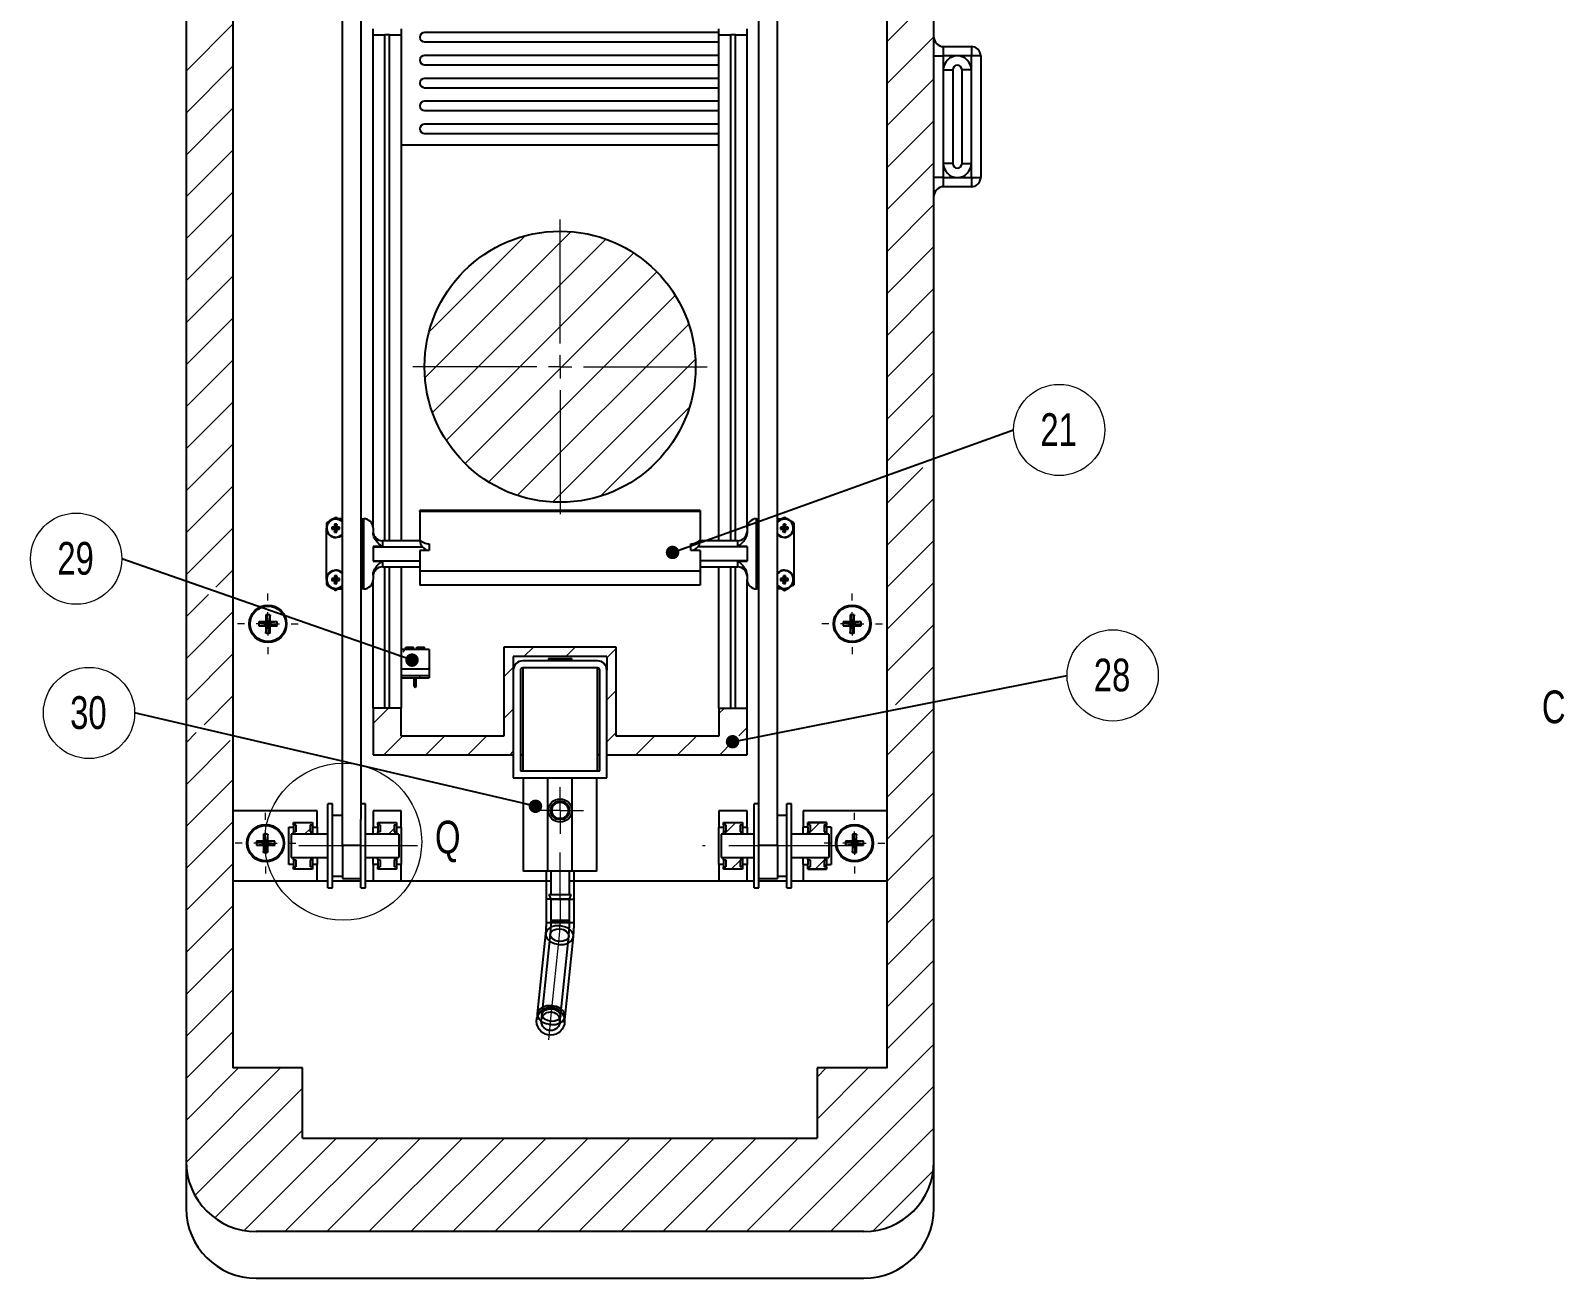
# Model space of a CAD drawing. Header units: millimetres. Extents: x 1 to 1186, y 0 to 838.
# Drawn here: x 88.2 to 252.3, y 345.4 to 478.8 of the extents above; entities that cross this region are included whole.
import ezdxf

# ---------------------------------------------------------------- set-up
doc = ezdxf.new("R2010")
doc.units = ezdxf.units.MM
doc.linetypes.add('CENTERX2', pattern=[20.32, 12.7, -2.54, 2.54, -2.54])
doc.styles.add('SLDTEXTSTYLE0', font='TXT', dxfattribs={"width": 0.75})
doc.dimstyles.new('SLDDIMSTYLE0', dxfattribs={"dimtxt": 0.18, "dimasz": 1.44, "dimexe": 0, "dimexo": 0.0625, "dimgap": 0, "dimtad": 0, "dimtih": 1, "dimtoh": 1, "dimdec": 0, "dimrnd": 1e-09, "dimzin": 0, "dimdsep": 46, "dimtxsty": 'Standard', "dimblk1": 'DOT', "dimblk2": 'DOT', "dimsah": 1, "dimcen": 0.09, "dimadec": 0, "dimazin": 0, "dimtfac": 1.44, "dimtdec": 0, "dimtofl": 0, "dimtmove": 0, "dimatfit": 3, "dimldrblk": 'DOT', "dimfxl": 0, "dimfrac": 2, "dimtolj": 1, "dimtzin": 0, "dimarcsym": 0})

# ---------------------------------------------------------------- blocks, each defined once
blk = doc.blocks.new('SW_HATCH_6')
at = {"color": 0, "linetype": 'Continuous', "lineweight": 18}
for p, q in [((0.07, 125.79), (-4.93, 120.79)), ((-74.93, 122.63), (-79.93, 117.63)), ((0.07, 121.3), (-4.93, 116.3)), ((-74.93, 118.14), (-79.93, 113.14)), ((0.07, 116.81), (-4.93, 111.81)), ((-74.93, 113.65), (-79.93, 108.65)), ((0.07, 112.32), (-4.93, 107.32)), ((-74.93, 109.16), (-79.93, 104.16)), ((0.07, 107.83), (-4.93, 102.83)), ((-74.93, 104.67), (-79.93, 99.67)), ((0.07, 103.34), (-4.93, 98.34)), ((-74.93, 100.18), (-79.93, 95.18)), ((-38.75, 100.45), (-54.38, 84.81)), ((-43.68, 100), (-53.94, 89.74)), ((-35.05, 99.65), (-53.59, 81.12)), ((0.07, 98.85), (-4.93, 93.85)), ((-32.05, 98.17), (-52.1, 78.11)), ((-74.93, 95.69), (-79.93, 90.69)), ((-29.58, 96.15), (-50.08, 75.64)), ((-27.6, 93.63), (-47.57, 73.67)), ((0.07, 94.36), (-4.93, 89.36)), ((-74.93, 91.2), (-79.93, 86.2)), ((-26.17, 90.57), (-44.51, 72.24)), ((0.07, 89.87), (-4.93, 84.87)), ((-74.93, 86.71), (-79.93, 81.71)), ((-25.46, 86.8), (-40.73, 71.52)), ((0.07, 85.38), (-4.93, 80.38)), ((-74.93, 82.22), (-79.93, 77.22)), ((-26.09, 81.67), (-35.6, 72.16)), ((0.07, 80.89), (-4.93, 75.89)), ((-74.93, 77.73), (-79.93, 72.73)), ((-1.12, 75.22), (-4.93, 71.4)), ((-74.93, 73.24), (-79.93, 68.24)), ((0.07, 71.91), (-4.93, 66.91)), ((-74.93, 68.75), (-79.93, 63.75)), ((0.07, 67.42), (-4.93, 62.42)), ((-74.93, 64.26), (-76.76, 62.43)), ((0.07, 62.93), (-4.93, 57.93)), ((-77.54, 61.65), (-79.93, 59.26)), ((-74.93, 59.77), (-79.93, 54.77)), ((0.07, 58.44), (-4.93, 53.44)), ((-56.23, 56.02), (-56.31, 55.94)), ((-42.79, 56), (-43.79, 55)), ((-38.3, 56), (-39.3, 55)), ((-33.93, 55.87), (-34.93, 54.87)), ((-74.93, 55.28), (-79.93, 50.28)), ((-56.52, 55.74), (-56.76, 55.49)), ((-54.83, 52.93), (-55.03, 52.74)), ((-53.93, 53.83), (-54.07, 53.69)), ((-44.93, 53.85), (-45.93, 52.85)), ((0.07, 53.95), (-4.04, 49.85)), ((-33.93, 51.38), (-34.93, 50.38)), ((-74.93, 50.79), (-78.02, 47.7)), ((-58.27, 49.5), (-59.93, 47.83)), ((-44.93, 49.36), (-45.93, 48.36)), ((-22.35, 49.5), (-22.93, 48.91)), ((0.07, 49.46), (-4.93, 44.46)), ((-78.85, 46.87), (-79.93, 45.79)), ((-75.21, 46.03), (-79.93, 41.3)), ((-56.78, 46.5), (-58.78, 44.5)), ((-52.29, 46.5), (-54.29, 44.5)), ((-47.8, 46.5), (-49.8, 44.5)), ((-33.93, 46.89), (-34.93, 45.89)), ((-29.84, 46.5), (-31.84, 44.5)), ((-25.35, 46.5), (-27.35, 44.5)), ((-19.93, 47.42), (-20.82, 46.54)), ((-44.93, 44.87), (-45.31, 44.5)), ((-21.48, 45.87), (-22.85, 44.5)), ((0.07, 44.97), (-4.93, 39.97)), ((-74.93, 41.81), (-79.93, 36.81)), ((0.07, 40.48), (-4.93, 35.48)), ((-74.93, 37.32), (-79.93, 32.32)), ((-66.68, 36.59), (-67.28, 36)), ((-57.68, 36.61), (-58.3, 36)), ((-21.12, 37.25), (-22.37, 36)), ((-12.14, 37.25), (-13.39, 36)), ((0.07, 35.99), (-4.93, 30.99)), ((-74.93, 32.83), (-79.93, 27.83)), ((-20.68, 33.2), (-21.63, 32.25)), ((-20.43, 33.45), (-20.63, 33.25)), ((-11.68, 33.22), (-12.65, 32.25)), ((-11.43, 33.47), (-11.65, 33.25)), ((-66.43, 32.35), (-66.54, 32.25)), ((-57.43, 32.37), (-57.56, 32.25)), ((0.07, 31.5), (-4.93, 26.5)), ((-74.93, 28.34), (-79.93, 23.34)), ((0.07, 27.01), (-4.93, 22.01)), ((-74.93, 23.85), (-79.93, 18.85)), ((0.07, 22.52), (-4.93, 17.52)), ((-74.93, 19.36), (-79.93, 14.36)), ((0.07, 18.03), (-4.93, 13.03)), ((-74.93, 14.87), (-79.93, 9.87)), ((0.07, 13.54), (-19.97, -6.5)), ((-69.83, 11), (-79.93, 0.89)), ((-74.32, 11), (-79.93, 5.38)), ((-6.96, 11), (-12.43, 5.53)), ((-11.45, 11), (-12.43, 10.02)), ((-67.49, 8.85), (-78.99, -2.65)), ((0.07, 9.05), (-15.48, -6.5)), ((-67.49, 4.36), (-76.88, -5.04)), ((-63.85, 3.5), (-73.74, -6.39)), ((-59.36, 3.5), (-69.36, -6.5)), ((-54.87, 3.5), (-64.87, -6.5)), ((-50.38, 3.5), (-60.38, -6.5)), ((-45.89, 3.5), (-55.89, -6.5)), ((-41.4, 3.5), (-51.4, -6.5)), ((-36.91, 3.5), (-46.91, -6.5)), ((-32.42, 3.5), (-42.42, -6.5)), ((-27.93, 3.5), (-37.93, -6.5)), ((-23.44, 3.5), (-33.44, -6.5)), ((-18.95, 3.5), (-28.95, -6.5)), ((-14.46, 3.5), (-24.46, -6.5)), ((0.07, 4.56), (-10.99, -6.5)), ((0, 0), (-6.44, -6.44))]:
    blk.add_line(p, q, dxfattribs=at)
blk = doc.blocks.new('SW_NOTE_0_42')
at = {"color": 0, "linetype": 'Continuous', "lineweight": 0}
blk.add_circle((-4.88, 0), 4.88, dxfattribs=at)
at = {"color": 0, "linetype": 'Continuous', "lineweight": 0, "insert": (-4.95, 1.79), "char_height": 3.5, "attachment_point": 2, "style": 'SLDTEXTSTYLE0'}
blk.add_mtext('30', dxfattribs=at)
blk = doc.blocks.new('_Dot')
at = {"color": 0, "linetype": 'ByBlock', "lineweight": -2}
blk.add_line((-0.5, 0), (-1, 0), dxfattribs=at)
at = {"color": 0, "linetype": 'ByBlock', "const_width": 0.5}
blk.add_lwpolyline([(-0.25, 0, 1), (0.25, 0, 1)], format="xyb", close=True, dxfattribs=at)
blk = doc.blocks.new('SW_NOTE_0_43')
at = {"color": 0, "linetype": 'Continuous', "lineweight": 0}
blk.add_circle((4.88, 0), 4.88, dxfattribs=at)
at = {"color": 0, "linetype": 'Continuous', "lineweight": 0, "insert": (4.81, 1.79), "char_height": 3.5, "attachment_point": 2, "style": 'SLDTEXTSTYLE0'}
blk.add_mtext('21', dxfattribs=at)
blk = doc.blocks.new('SW_NOTE_0_44')
at = {"color": 0, "linetype": 'Continuous', "lineweight": 0}
blk.add_circle((-4.88, 0), 4.88, dxfattribs=at)
at = {"color": 0, "linetype": 'Continuous', "lineweight": 0, "insert": (-4.95, 1.79), "char_height": 3.5, "attachment_point": 2, "style": 'SLDTEXTSTYLE0'}
blk.add_mtext('29', dxfattribs=at)
blk = doc.blocks.new('SW_NOTE_0_45')
at = {"color": 0, "linetype": 'Continuous', "lineweight": 0}
blk.add_circle((4.88, 0), 4.88, dxfattribs=at)
at = {"color": 0, "linetype": 'Continuous', "lineweight": 0, "insert": (4.81, 1.79), "char_height": 3.5, "attachment_point": 2, "style": 'SLDTEXTSTYLE0'}
blk.add_mtext('28', dxfattribs=at)
blk = doc.blocks.new('SW_CENTERMARKSYMBOL_16')
at = {"color": 0, "linetype": 'Continuous', "lineweight": 18}
for p, q in [((0, 1.25), (0, 2.5)), ((-1.25, 0), (-2.5, 0)), ((0, 0), (-1.25, 0)), ((0, 0), (0, 1.25)), ((0, 0), (0, -1.25)), ((0, 0), (1.25, 0)), ((1.25, 0), (2.5, 0)), ((0, -1.25), (0, -2.5))]:
    blk.add_line(p, q, dxfattribs=at)
blk = doc.blocks.new('SW_CENTERMARKSYMBOL_17')
at = {"color": 0, "linetype": 'Continuous', "lineweight": 18}
for p, q in [((0, 2.5), (0, 3.25)), ((-2.5, 0), (-3.25, 0)), ((0, 0), (-1.25, 0)), ((0, 0), (0, 1.25)), ((0, 0), (0, -1.25)), ((0, 0), (1.25, 0)), ((2.5, 0), (3.25, 0)), ((0, -2.5), (0, -3.25))]:
    blk.add_line(p, q, dxfattribs=at)
blk = doc.blocks.new('SW_CENTERMARKSYMBOL_18')
at = {"color": 0, "linetype": 'Continuous', "lineweight": 18}
for p, q in [((0, 2.5), (0, 3.25)), ((-2.5, 0), (-3.25, 0)), ((0, 0), (-1.25, 0)), ((0, 0), (0, 1.25)), ((0, 0), (0, -1.25)), ((0, 0), (1.25, 0)), ((2.5, 0), (3.25, 0)), ((0, -2.5), (0, -3.25))]:
    blk.add_line(p, q, dxfattribs=at)
blk = doc.blocks.new('SW_CENTERMARKSYMBOL_19')
at = {"color": 0, "linetype": 'Continuous', "lineweight": 18}
for p, q in [((0, 2.5), (0, 3.25)), ((-2.5, 0), (-3.25, 0)), ((0, 0), (-1.25, 0)), ((0, 0), (0, 1.25)), ((0, 0), (0, -1.25)), ((0, 0), (1.25, 0)), ((2.5, 0), (3.25, 0)), ((0, -2.5), (0, -3.25))]:
    blk.add_line(p, q, dxfattribs=at)
blk = doc.blocks.new('SW_CENTERMARKSYMBOL_20')
at = {"color": 0, "linetype": 'Continuous', "lineweight": 18}
for p, q in [((0, 2.5), (0, 3.25)), ((-2.5, 0), (-3.25, 0)), ((0, 0), (-1.25, 0)), ((0, 0), (0, 1.25)), ((0, 0), (0, -1.25)), ((0, 0), (1.25, 0)), ((2.5, 0), (3.25, 0)), ((0, -2.5), (0, -3.25))]:
    blk.add_line(p, q, dxfattribs=at)
blk = doc.blocks.new('SW_CENTERMARKSYMBOL_25')
at = {"color": 0, "linetype": 'Continuous', "lineweight": 18}
for p, q in [((0, 2.5), (0, 15.75)), ((-2.5, 0), (-15.75, 0)), ((0, 0), (-1.25, 0)), ((0, 0), (0, 1.25)), ((0, 0), (0, -1.25)), ((0, 0), (1.25, 0)), ((2.5, 0), (15.75, 0)), ((0, -2.5), (0, -15.75))]:
    blk.add_line(p, q, dxfattribs=at)

msp = doc.modelspace()

# ---------------------------------------------------------------- linework, layer by layer
at = {"color": 7, "linetype": 'Continuous', "lineweight": 25}
for p, q in [((104.83, 545.38), (104.83, 357.88)), ((184.83, 357.88), (184.83, 545.38)), ((121.55, 391.67), (121.55, 509.14)), ((123.55, 394.47), (123.55, 509.14)), ((166.1, 394.47), (166.1, 509.14)), ((168.1, 391.67), (168.1, 509.14)), ((109.83, 505.38), (109.83, 367.88)), ((179.83, 367.88), (179.83, 505.38)), ((124.83, 478.38), (124.83, 479.03)), ((124.83, 478.38), (126.08, 478.38)), ((124.83, 425.62), (124.83, 478.38)), ((126.58, 478.38), (126.08, 478.38)), ((126.08, 424.27), (126.08, 478.38)), ((126.58, 478.38), (127.83, 478.38)), ((126.58, 424.27), (126.58, 478.38)), ((127.83, 479.03), (127.83, 478.38)), ((127.83, 478.38), (127.83, 424.27)), ((161.83, 478.63), (130.33, 478.63)), ((130.33, 477.63), (161.83, 477.63)), ((161.83, 478.38), (161.83, 479.03)), ((161.83, 478.38), (163.08, 478.38)), ((161.83, 424.27), (161.83, 478.38)), ((163.58, 478.38), (163.08, 478.38)), ((163.08, 424.27), (163.08, 478.38)), ((163.58, 478.38), (164.83, 478.38)), ((163.58, 424.27), (163.58, 478.38)), ((164.83, 478.38), (164.83, 479.03)), ((164.83, 425.62), (164.83, 478.38)), ((161.83, 476.18), (130.33, 476.18)), ((184.83, 476.13), (185.83, 476.13)), ((185.83, 477.13), (185.83, 476.13)), ((185.83, 477.13), (188.83, 477.13)), ((185.83, 476.13), (185.83, 474.63)), ((187.33, 476.13), (185.83, 476.13)), ((188.83, 476.13), (187.33, 476.13)), ((188.83, 477.13), (188.83, 476.13)), ((189.83, 476.13), (188.83, 476.13)), ((188.83, 474.63), (188.83, 476.13)), ((189.83, 476.13), (189.83, 463.13)), ((130.33, 475.18), (161.83, 475.18)), ((185.83, 474.63), (185.83, 464.63)), ((185.83, 474.63), (186.83, 474.63)), ((186.83, 474.63), (186.83, 464.63)), ((188.83, 474.63), (187.83, 474.63)), ((187.83, 464.63), (187.83, 474.63)), ((188.83, 464.63), (188.83, 474.63)), ((161.83, 473.73), (130.33, 473.73)), ((130.33, 472.73), (161.83, 472.73)), ((161.83, 471.28), (130.33, 471.28)), ((130.33, 470.28), (161.83, 470.28)), ((161.83, 468.83), (130.33, 468.83)), ((130.33, 467.83), (161.83, 467.83)), ((127.83, 466.63), (161.83, 466.63)), ((185.83, 464.63), (185.83, 463.13)), ((186.83, 464.63), (185.83, 464.63)), ((187.83, 464.63), (188.83, 464.63)), ((188.83, 463.13), (188.83, 464.63)), ((185.83, 463.13), (184.83, 463.13)), ((185.83, 463.13), (185.83, 462.13)), ((185.83, 463.13), (187.33, 463.13)), ((187.33, 463.13), (188.83, 463.13)), ((188.83, 463.13), (189.83, 463.13)), ((188.83, 463.13), (188.83, 462.13)), ((188.83, 462.13), (185.83, 462.13)), ((120.83, 426.77), (120.33, 426.48)), ((121.1, 426.62), (120.83, 426.77)), ((121.55, 426.62), (120.83, 426.62)), ((123.55, 426.62), (123.75, 426.62)), ((123.75, 419.12), (123.75, 426.62)), ((123.75, 426.62), (123.83, 426.62)), ((123.83, 419.12), (123.83, 426.62)), ((159.83, 427.49), (129.83, 427.49)), ((129.83, 427.41), (129.83, 427.49)), ((129.83, 427.41), (129.83, 424.27)), ((159.83, 427.41), (129.83, 427.41)), ((159.83, 427.49), (159.83, 427.41)), ((159.83, 427.41), (159.83, 424.27)), ((165.83, 419.12), (165.83, 426.62)), ((165.83, 426.62), (165.91, 426.62)), ((165.91, 426.62), (165.91, 419.12)), ((165.91, 426.62), (166.1, 426.62)), ((168.1, 426.62), (168.83, 426.62)), ((168.83, 426.77), (168.56, 426.62)), ((119.83, 420.12), (119.83, 425.62)), ((120.41, 425.73), (120.77, 425.68)), ((120.41, 425.5), (120.77, 425.56)), ((120.71, 426.03), (120.77, 425.68)), ((120.77, 425.68), (120.71, 425.74)), ((120.71, 425.5), (120.77, 425.56)), ((120.71, 425.2), (120.77, 425.56)), ((120.77, 425.68), (120.89, 425.68)), ((120.77, 425.68), (120.77, 425.56)), ((120.89, 425.56), (120.77, 425.56)), ((120.94, 426.03), (120.89, 425.68)), ((120.95, 425.74), (120.89, 425.68)), ((121.24, 425.73), (120.89, 425.68)), ((120.89, 425.56), (120.89, 425.68)), ((120.94, 425.2), (120.89, 425.56)), ((120.89, 425.56), (120.95, 425.5)), ((121.24, 425.5), (120.89, 425.56)), ((124.83, 425.62), (124.83, 425.13)), ((164.83, 425.62), (164.83, 425.13)), ((168.41, 425.73), (168.77, 425.68)), ((168.41, 425.5), (168.77, 425.56)), ((168.71, 426.03), (168.77, 425.68)), ((168.77, 425.68), (168.71, 425.74)), ((168.71, 425.5), (168.77, 425.56)), ((168.71, 425.2), (168.77, 425.56)), ((168.77, 425.68), (168.89, 425.68)), ((168.77, 425.68), (168.77, 425.56)), ((168.89, 425.56), (168.77, 425.56)), ((168.94, 426.03), (168.89, 425.68)), ((168.95, 425.74), (168.89, 425.68)), ((169.24, 425.73), (168.89, 425.68)), ((168.89, 425.56), (168.89, 425.68)), ((168.94, 425.2), (168.89, 425.56)), ((168.89, 425.56), (168.95, 425.5)), ((169.24, 425.5), (168.89, 425.56)), ((169.83, 426.19), (169.33, 426.48)), ((169.83, 425.62), (169.83, 420.12)), ((125.83, 423.64), (124.83, 423.64)), ((124.83, 423.64), (124.83, 423.62)), ((124.83, 423.62), (130.09, 423.62)), ((124.83, 423.62), (124.83, 422.12)), ((129.93, 424.27), (125.83, 424.27)), ((125.83, 424.27), (125.83, 423.64)), ((130.83, 423.94), (130.83, 423.24)), ((158.83, 423.24), (158.83, 423.94)), ((164.83, 423.62), (159.57, 423.62)), ((163.83, 424.27), (159.72, 424.27)), ((163.83, 423.64), (163.83, 424.27)), ((164.83, 423.64), (163.83, 423.64)), ((164.83, 423.64), (164.83, 423.62)), ((164.83, 423.62), (164.83, 422.12)), ((124.83, 422.12), (129.83, 422.12)), ((124.83, 422.12), (124.83, 422.09)), ((124.83, 422.09), (125.83, 422.09)), ((125.83, 422.09), (125.83, 421.47)), ((129.83, 423.24), (129.83, 421.02)), ((130.83, 423.24), (129.83, 423.24)), ((159.83, 423.24), (158.83, 423.24)), ((159.83, 423.24), (159.83, 421.02)), ((164.83, 422.12), (159.83, 422.12)), ((163.83, 422.09), (164.83, 422.09)), ((163.83, 421.47), (163.83, 422.09)), ((164.83, 422.12), (164.83, 422.09)), ((120.41, 420.23), (120.77, 420.18)), ((120.41, 420), (120.77, 420.06)), ((120.71, 420.53), (120.77, 420.18)), ((120.77, 420.18), (120.71, 420.24)), ((120.71, 420), (120.77, 420.06)), ((120.71, 419.7), (120.77, 420.06)), ((120.77, 420.18), (120.89, 420.18)), ((120.77, 420.18), (120.77, 420.06)), ((120.89, 420.06), (120.77, 420.06)), ((120.94, 420.53), (120.89, 420.18)), ((120.95, 420.24), (120.89, 420.18)), ((121.24, 420.23), (120.89, 420.18)), ((120.89, 420.06), (120.89, 420.18)), ((120.89, 420.06), (120.95, 420)), ((121.24, 420), (120.89, 420.06)), ((120.94, 419.7), (120.89, 420.06)), ((124.83, 420.6), (124.83, 420.12)), ((124.83, 406.38), (124.83, 420.12)), ((125.83, 421.47), (129.83, 421.47)), ((126.08, 406.38), (126.08, 421.47)), ((126.58, 406.38), (126.58, 421.47)), ((127.83, 421.47), (127.83, 412.62)), ((159.83, 421.02), (129.83, 421.02)), ((129.83, 421.02), (129.83, 419.52)), ((159.83, 421.47), (163.83, 421.47)), ((159.83, 421.02), (159.83, 419.52)), ((161.83, 406.38), (161.83, 421.47)), ((163.08, 406.38), (163.08, 421.47)), ((163.58, 406.38), (163.58, 421.47)), ((164.83, 420.6), (164.83, 420.12)), ((164.83, 406.38), (164.83, 420.12)), ((168.41, 420.23), (168.77, 420.18)), ((168.41, 420), (168.77, 420.06)), ((168.71, 420.53), (168.77, 420.18)), ((168.77, 420.18), (168.71, 420.24)), ((168.71, 420), (168.77, 420.06)), ((168.71, 419.7), (168.77, 420.06)), ((168.77, 420.18), (168.89, 420.18)), ((168.77, 420.18), (168.77, 420.06)), ((168.89, 420.06), (168.77, 420.06)), ((168.94, 420.53), (168.89, 420.18)), ((168.95, 420.24), (168.89, 420.18)), ((169.24, 420.23), (168.89, 420.18)), ((168.89, 420.06), (168.89, 420.18)), ((168.94, 419.7), (168.89, 420.06)), ((168.89, 420.06), (168.95, 420)), ((169.24, 420), (168.89, 420.06)), ((119.83, 419.54), (120.33, 419.25)), ((120.83, 419.12), (121.55, 419.12)), ((120.83, 418.96), (121.1, 419.12)), ((123.75, 419.12), (123.55, 419.12)), ((123.83, 419.12), (123.75, 419.12)), ((159.83, 419.52), (129.83, 419.52)), ((165.91, 419.12), (165.83, 419.12)), ((166.1, 419.12), (165.91, 419.12)), ((168.83, 419.12), (168.1, 419.12)), ((168.56, 419.12), (168.83, 418.96)), ((168.83, 418.96), (169.33, 419.25)), ((112.6, 415.6), (113.46, 415.49)), ((112.6, 415.16), (113.46, 415.26)), ((113.46, 415.49), (113.35, 415.61)), ((113.35, 415.15), (113.46, 415.26)), ((113.36, 416.35), (113.46, 415.49)), ((113.36, 414.4), (113.46, 415.26)), ((113.46, 415.49), (113.46, 415.26)), ((113.46, 415.49), (113.69, 415.49)), ((113.69, 415.26), (113.46, 415.26)), ((113.8, 416.35), (113.69, 415.49)), ((113.81, 415.61), (113.69, 415.49)), ((114.55, 415.6), (113.69, 415.49)), ((113.69, 415.26), (113.69, 415.49)), ((113.8, 414.4), (113.69, 415.26)), ((113.69, 415.26), (113.81, 415.15)), ((114.55, 415.16), (113.69, 415.26)), ((175.1, 415.6), (175.96, 415.49)), ((175.1, 415.16), (175.96, 415.26)), ((175.96, 415.49), (175.85, 415.61)), ((175.85, 415.15), (175.96, 415.26)), ((175.86, 416.35), (175.96, 415.49)), ((175.86, 414.4), (175.96, 415.26)), ((175.96, 415.49), (176.19, 415.49)), ((175.96, 415.49), (175.96, 415.26)), ((176.19, 415.26), (175.96, 415.26)), ((176.3, 416.35), (176.19, 415.49)), ((176.31, 415.61), (176.19, 415.49)), ((177.05, 415.6), (176.19, 415.49)), ((176.19, 415.26), (176.19, 415.49)), ((176.3, 414.4), (176.19, 415.26)), ((176.19, 415.26), (176.31, 415.15)), ((177.05, 415.16), (176.19, 415.26)), ((127.83, 412.62), (127.83, 410.58)), ((130.83, 412.62), (127.83, 412.62)), ((128.33, 412.9), (129.14, 412.9)), ((128.33, 412.82), (128.33, 412.9)), ((128.33, 412.62), (128.33, 412.82)), ((128.33, 412.82), (129.14, 412.82)), ((129.14, 412.82), (129.14, 412.9)), ((129.14, 412.62), (129.14, 412.82)), ((129.52, 412.9), (130.33, 412.9)), ((129.52, 412.82), (129.52, 412.9)), ((129.52, 412.82), (130.33, 412.82)), ((129.52, 412.62), (129.52, 412.82)), ((130.33, 412.82), (130.33, 412.9)), ((130.33, 412.62), (130.33, 412.82)), ((130.83, 412.62), (130.83, 410.58)), ((138.83, 412.88), (138.83, 403.38)), ((150.83, 412.88), (138.83, 412.88)), ((149.83, 411.88), (139.83, 411.88)), ((139.83, 411.88), (139.83, 410.42)), ((149.83, 411.88), (149.83, 410.42)), ((150.83, 403.38), (150.83, 412.88)), ((127.83, 410.58), (130.83, 410.58)), ((127.83, 410.58), (127.83, 409.81)), ((130.83, 410.58), (130.83, 409.81)), ((139.83, 410.42), (139.83, 398.92)), ((140.58, 410.42), (140.58, 399.67)), ((148.83, 411.42), (140.83, 411.42)), ((140.83, 410.67), (140.83, 399.67)), ((148.83, 410.67), (140.83, 410.67)), ((143.58, 411.67), (143.58, 411.42)), ((143.58, 411.67), (146.08, 411.67)), ((146.08, 411.42), (146.08, 411.67)), ((148.83, 399.67), (148.83, 410.67)), ((149.08, 399.67), (149.08, 410.42)), ((149.83, 398.92), (149.83, 410.42)), ((130.83, 409.81), (127.83, 409.81)), ((127.83, 409.81), (127.83, 409.62)), ((127.83, 409.62), (130.83, 409.62)), ((127.83, 409.62), (127.83, 406.38)), ((129.23, 408.72), (129.23, 409.62)), ((129.23, 408.72), (129.43, 408.72)), ((129.43, 408.72), (129.43, 409.62)), ((130.83, 409.81), (130.83, 409.62)), ((124.83, 406.38), (124.83, 401.38)), ((127.83, 406.38), (124.83, 406.38)), ((127.83, 403.38), (127.83, 406.38)), ((161.83, 406.38), (164.83, 406.38)), ((161.83, 406.38), (161.83, 403.38)), ((164.83, 401.38), (164.83, 406.38)), ((138.83, 403.38), (127.83, 403.38)), ((161.83, 403.38), (150.83, 403.38)), ((124.83, 401.38), (139.83, 401.38)), ((140.83, 401.38), (140.58, 401.38)), ((149.08, 401.38), (148.83, 401.38)), ((149.83, 401.38), (164.83, 401.38)), ((139.83, 398.92), (149.83, 398.92)), ((140.58, 399.67), (149.08, 399.67)), ((140.88, 398.92), (140.88, 388.92)), ((143.53, 388.92), (143.53, 398.92)), ((146.13, 388.92), (146.13, 398.92)), ((148.78, 388.92), (148.78, 398.92)), ((120.5, 396.13), (120, 396.13)), ((120, 387.13), (120, 396.13)), ((120.5, 387.13), (120.5, 396.13)), ((124, 396.13), (123.55, 396.13)), ((124, 387.13), (124, 396.13)), ((166.1, 396.13), (165.6, 396.13)), ((165.6, 387.13), (165.6, 396.13)), ((169.6, 396.13), (169.1, 396.13)), ((169.1, 387.13), (169.1, 396.13)), ((169.6, 387.13), (169.6, 396.13)), ((118.83, 395.38), (109.83, 395.38)), ((109.83, 395.38), (109.83, 387.88)), ((116.33, 394.13), (118.33, 394.13)), ((116.33, 393.88), (116.33, 394.13)), ((116.33, 394.13), (118.33, 394.13)), ((116.33, 394.13), (116.33, 393.63)), ((116.58, 393.88), (116.33, 393.88)), ((116.58, 393.88), (116.58, 393.13)), ((118.08, 393.88), (118.33, 393.88)), ((118.08, 393.88), (118.08, 393.13)), ((118.33, 394.13), (118.33, 393.88)), ((118.33, 394.13), (118.33, 393.63)), ((118.83, 393.63), (118.83, 395.38)), ((121.55, 394.88), (120.5, 394.88)), ((123.5, 387.13), (123.5, 394.47)), ((127.83, 395.38), (124.83, 395.38)), ((124.83, 395.38), (124.83, 393.63)), ((125.33, 393.88), (125.33, 394.13)), ((125.33, 394.13), (127.33, 394.13)), ((125.33, 394.13), (127.33, 394.13)), ((125.33, 394.13), (125.33, 393.63)), ((125.58, 393.88), (125.33, 393.88)), ((125.58, 393.88), (125.58, 393.13)), ((127.08, 393.88), (127.33, 393.88)), ((127.08, 393.88), (127.08, 393.13)), ((127.33, 394.13), (127.33, 393.88)), ((127.33, 394.13), (127.33, 393.63)), ((127.83, 393.63), (127.83, 395.38)), ((164.83, 395.38), (161.83, 395.38)), ((161.83, 395.38), (161.83, 393.63)), ((162.33, 393.88), (162.33, 394.13)), ((162.33, 394.13), (164.33, 394.13)), ((162.33, 394.13), (164.33, 394.13)), ((162.33, 394.13), (162.33, 393.63)), ((162.58, 393.88), (162.33, 393.88)), ((162.58, 393.88), (162.58, 393.13)), ((164.08, 393.88), (164.33, 393.88)), ((164.08, 393.88), (164.08, 393.13)), ((164.33, 394.13), (164.33, 393.88)), ((164.33, 394.13), (164.33, 393.63)), ((164.83, 393.63), (164.83, 395.38)), ((166.1, 387.13), (166.1, 394.47)), ((169.1, 394.88), (168.1, 394.88)), ((170.83, 395.38), (170.83, 393.63)), ((179.83, 395.38), (170.83, 395.38)), ((171.33, 394.13), (173.33, 394.13)), ((171.33, 393.88), (171.33, 394.13)), ((173.33, 394.13), (171.33, 394.13)), ((171.33, 393.63), (171.33, 394.13)), ((171.58, 393.88), (171.33, 393.88)), ((171.58, 393.88), (171.58, 393.13)), ((173.08, 393.88), (173.33, 393.88)), ((173.08, 393.88), (173.08, 393.13)), ((173.33, 394.13), (173.33, 393.88)), ((173.33, 393.63), (173.33, 394.13)), ((179.83, 387.88), (179.83, 395.38)), ((112.35, 392.13), (113.21, 392.03)), ((113.21, 392.03), (113.1, 392.15)), ((113.11, 392.89), (113.21, 392.03)), ((113.55, 392.89), (113.44, 392.03)), ((113.56, 392.15), (113.44, 392.03)), ((114.3, 392.13), (113.44, 392.03)), ((115.83, 393.63), (116.33, 393.63)), ((115.83, 389.63), (115.83, 393.63)), ((120, 392.88), (116.08, 392.88)), ((116.08, 392.88), (116.08, 390.38)), ((116.33, 393.63), (116.33, 393.13)), ((116.58, 393.13), (116.33, 393.13)), ((116.33, 392.88), (116.33, 393.13)), ((118.33, 392.88), (116.33, 392.88)), ((118.08, 393.13), (118.33, 393.13)), ((118.33, 393.63), (118.83, 393.63)), ((118.33, 393.63), (118.33, 393.13)), ((118.33, 393.13), (118.33, 392.88)), ((118.83, 393.63), (118.83, 392.88)), ((127.58, 392.88), (124, 392.88)), ((124.83, 393.63), (125.33, 393.63)), ((124.83, 392.88), (124.83, 393.63)), ((125.33, 393.63), (125.33, 393.13)), ((125.33, 392.88), (125.33, 393.13)), ((125.58, 393.13), (125.33, 393.13)), ((127.33, 392.88), (125.33, 392.88)), ((127.08, 393.13), (127.33, 393.13)), ((127.33, 393.63), (127.83, 393.63)), ((127.33, 393.63), (127.33, 393.13)), ((127.33, 393.13), (127.33, 392.88)), ((127.58, 392.88), (127.58, 390.38)), ((127.83, 393.63), (127.83, 389.63)), ((161.83, 393.63), (162.33, 393.63)), ((161.83, 389.63), (161.83, 393.63)), ((165.6, 392.88), (162.08, 392.88)), ((162.08, 392.88), (162.08, 390.38)), ((162.33, 393.63), (162.33, 393.13)), ((162.58, 393.13), (162.33, 393.13)), ((162.33, 392.88), (162.33, 393.13)), ((164.33, 392.88), (162.33, 392.88)), ((164.08, 393.13), (164.33, 393.13)), ((164.33, 393.63), (164.83, 393.63)), ((164.33, 393.63), (164.33, 393.13)), ((164.33, 393.13), (164.33, 392.88)), ((164.83, 393.63), (164.83, 392.88)), ((173.58, 392.88), (169.6, 392.88)), ((171.33, 393.63), (170.83, 393.63)), ((170.83, 392.88), (170.83, 393.63)), ((171.33, 393.63), (171.33, 393.13)), ((171.58, 393.13), (171.33, 393.13)), ((171.33, 392.88), (171.33, 393.13)), ((173.33, 392.88), (171.33, 392.88)), ((173.08, 393.13), (173.33, 393.13)), ((173.83, 393.63), (173.33, 393.63)), ((173.33, 393.63), (173.33, 393.13)), ((173.33, 393.13), (173.33, 392.88)), ((173.58, 392.88), (173.58, 390.38)), ((173.83, 393.63), (173.83, 389.63)), ((175.35, 392.13), (176.21, 392.03)), ((176.21, 392.03), (176.1, 392.15)), ((176.11, 392.89), (176.21, 392.03)), ((176.55, 392.89), (176.44, 392.03)), ((176.56, 392.15), (176.44, 392.03)), ((177.3, 392.13), (176.44, 392.03)), ((112.35, 391.7), (113.21, 391.8)), ((113.1, 391.69), (113.21, 391.8)), ((113.11, 390.94), (113.21, 391.8)), ((113.21, 392.03), (113.44, 392.03)), ((113.21, 392.03), (113.21, 391.8)), ((113.44, 391.8), (113.21, 391.8)), ((113.44, 391.8), (113.44, 392.03)), ((113.44, 391.8), (113.56, 391.69)), ((114.3, 391.7), (113.44, 391.8)), ((113.55, 390.94), (113.44, 391.8)), ((121.55, 391.67), (121.55, 388.13)), ((123.5, 391.67), (121.55, 391.67)), ((168.1, 391.67), (166.1, 391.67)), ((168.1, 391.67), (168.1, 388.13)), ((175.35, 391.7), (176.21, 391.8)), ((176.1, 391.69), (176.21, 391.8)), ((176.11, 390.94), (176.21, 391.8)), ((176.21, 392.03), (176.21, 391.8)), ((176.21, 392.03), (176.44, 392.03)), ((176.44, 391.8), (176.21, 391.8)), ((176.44, 391.8), (176.44, 392.03)), ((176.44, 391.8), (176.56, 391.69)), ((177.3, 391.7), (176.44, 391.8)), ((176.55, 390.94), (176.44, 391.8)), ((116.33, 389.63), (115.83, 389.63)), ((116.08, 390.38), (120, 390.38)), ((116.33, 390.38), (118.33, 390.38)), ((116.33, 390.13), (116.33, 390.38)), ((116.33, 390.13), (116.58, 390.13)), ((116.33, 390.13), (116.33, 389.63)), ((116.33, 389.63), (116.33, 389.13)), ((116.33, 389.38), (116.58, 389.38)), ((116.33, 389.13), (116.33, 389.38)), ((118.33, 389.13), (116.33, 389.13)), ((118.33, 389.13), (116.33, 389.13)), ((116.58, 390.13), (116.58, 389.38)), ((118.33, 390.13), (118.08, 390.13)), ((118.08, 390.13), (118.08, 389.38)), ((118.33, 389.38), (118.08, 389.38)), ((118.33, 390.38), (118.33, 390.13)), ((118.33, 390.13), (118.33, 389.63)), ((118.33, 389.63), (118.33, 389.13)), ((118.83, 389.63), (118.33, 389.63)), ((118.33, 389.38), (118.33, 389.13)), ((118.83, 390.38), (118.83, 389.63)), ((118.83, 387.88), (118.83, 389.63)), ((124, 390.38), (127.58, 390.38)), ((124.83, 389.63), (124.83, 390.38)), ((125.33, 389.63), (124.83, 389.63)), ((124.83, 389.63), (124.83, 387.88)), ((125.33, 390.38), (127.33, 390.38)), ((125.33, 390.13), (125.33, 390.38)), ((125.33, 390.13), (125.58, 390.13)), ((125.33, 390.13), (125.33, 389.63)), ((125.33, 389.63), (125.33, 389.13)), ((125.33, 389.38), (125.58, 389.38)), ((125.33, 389.13), (125.33, 389.38)), ((127.33, 389.13), (125.33, 389.13)), ((127.33, 389.13), (125.33, 389.13)), ((125.58, 390.13), (125.58, 389.38)), ((127.33, 390.13), (127.08, 390.13)), ((127.08, 390.13), (127.08, 389.38)), ((127.33, 389.38), (127.08, 389.38)), ((127.33, 390.38), (127.33, 390.13)), ((127.33, 390.13), (127.33, 389.63)), ((127.83, 389.63), (127.33, 389.63)), ((127.33, 389.63), (127.33, 389.13)), ((127.33, 389.38), (127.33, 389.13)), ((127.83, 387.88), (127.83, 389.63)), ((143.53, 388.92), (140.88, 388.92)), ((143.33, 388.92), (143.33, 385.92)), ((146.13, 388.92), (143.53, 388.92)), ((143.83, 388.92), (143.83, 386.42)), ((143.83, 388.92), (143.83, 386.42)), ((145.83, 386.42), (145.83, 388.92)), ((145.83, 386.42), (145.83, 388.92)), ((148.78, 388.92), (146.13, 388.92)), ((146.33, 385.92), (146.33, 388.92)), ((161.83, 389.63), (161.83, 387.88)), ((162.33, 389.63), (161.83, 389.63)), ((162.08, 390.38), (165.6, 390.38)), ((162.33, 390.38), (164.33, 390.38)), ((162.33, 390.13), (162.33, 390.38)), ((162.33, 390.13), (162.58, 390.13)), ((162.33, 390.13), (162.33, 389.63)), ((162.33, 389.63), (162.33, 389.13)), ((162.33, 389.38), (162.58, 389.38)), ((162.33, 389.13), (162.33, 389.38)), ((164.33, 389.13), (162.33, 389.13)), ((164.33, 389.13), (162.33, 389.13)), ((162.58, 390.13), (162.58, 389.38)), ((164.33, 390.13), (164.08, 390.13)), ((164.08, 390.13), (164.08, 389.38)), ((164.33, 389.38), (164.08, 389.38)), ((164.33, 390.38), (164.33, 390.13)), ((164.33, 390.13), (164.33, 389.63)), ((164.83, 389.63), (164.33, 389.63)), ((164.33, 389.63), (164.33, 389.13)), ((164.33, 389.38), (164.33, 389.13)), ((164.83, 390.38), (164.83, 389.63)), ((164.83, 387.88), (164.83, 389.63)), ((169.6, 390.38), (173.58, 390.38)), ((170.83, 389.63), (170.83, 390.38)), ((170.83, 389.63), (170.83, 387.88)), ((170.83, 389.63), (171.33, 389.63)), ((171.33, 390.38), (173.33, 390.38)), ((171.33, 390.13), (171.33, 390.38)), ((171.33, 390.13), (171.58, 390.13)), ((171.33, 390.13), (171.33, 389.63)), ((171.33, 389.13), (171.33, 389.63)), ((171.33, 389.38), (171.58, 389.38)), ((171.33, 389.13), (171.33, 389.38)), ((173.33, 389.13), (171.33, 389.13)), ((171.33, 389.13), (173.33, 389.13)), ((171.58, 390.13), (171.58, 389.38)), ((173.33, 390.13), (173.08, 390.13)), ((173.08, 390.13), (173.08, 389.38)), ((173.33, 389.38), (173.08, 389.38)), ((173.33, 390.38), (173.33, 390.13)), ((173.33, 390.13), (173.33, 389.63)), ((173.33, 389.13), (173.33, 389.63)), ((173.33, 389.63), (173.83, 389.63)), ((173.33, 389.38), (173.33, 389.13)), ((109.83, 387.88), (118.83, 387.88)), ((118.83, 387.88), (120, 387.88)), ((120.5, 388.38), (121.55, 388.38)), ((120.5, 387.88), (123.5, 387.88)), ((121.55, 388.13), (123.5, 388.13)), ((124, 387.88), (124.83, 387.88)), ((124.83, 387.88), (127.83, 387.88)), ((127.83, 387.88), (143.83, 387.88)), ((145.83, 387.88), (161.83, 387.88)), ((161.83, 387.88), (164.83, 387.88)), ((164.83, 387.88), (165.6, 387.88)), ((166.1, 388.13), (168.1, 388.13)), ((166.1, 387.88), (169.1, 387.88)), ((168.1, 388.38), (169.1, 388.38)), ((169.6, 387.88), (170.83, 387.88)), ((170.83, 387.88), (179.83, 387.88)), ((120, 387.13), (120.5, 387.13)), ((123.5, 387.13), (124, 387.13)), ((143.33, 385.92), (143.33, 383.44)), ((144.83, 385.92), (143.35, 385.92)), ((143.63, 386.42), (143.83, 385.92)), ((143.63, 386.42), (146.03, 386.42)), ((143.83, 385.92), (143.83, 383.44)), ((143.83, 385.92), (143.83, 383.67)), ((143.83, 385.92), (145.83, 385.92)), ((144.83, 385.92), (143.83, 385.92)), ((144.83, 385.92), (146.31, 385.92)), ((145.83, 385.92), (144.83, 385.92)), ((145.83, 385.92), (146.03, 386.42)), ((145.83, 383.44), (145.83, 385.92)), ((145.83, 383.67), (145.83, 385.92)), ((146.33, 383.44), (146.33, 385.92)), ((165.6, 387.13), (166.1, 387.13)), ((169.1, 387.13), (169.6, 387.13)), ((143.35, 383.44), (146.31, 383.44)), ((143.83, 383.67), (145.83, 383.67)), ((145.83, 383.44), (143.83, 383.44)), ((143.28, 382.24), (142.39, 373.68)), ((143.77, 382.19), (142.89, 373.63)), ((144.88, 373.43), (145.76, 381.98)), ((145.38, 373.38), (146.26, 381.93)), ((142.39, 373.68), (142.33, 373.03)), ((142.89, 373.63), (142.82, 372.98)), ((144.81, 372.78), (144.88, 373.43)), ((145.31, 372.72), (145.38, 373.38)), ((117.28, 367.88), (109.83, 367.88)), ((117.28, 360.38), (117.28, 367.88)), ((172.33, 367.88), (172.33, 360.38)), ((179.83, 367.88), (172.33, 367.88)), ((117.28, 360.38), (172.33, 360.38)), ((104.83, 357.88), (104.83, 352.88)), ((184.83, 352.88), (184.83, 357.88)), ((177.33, 350.38), (112.33, 350.38)), ((112.33, 345.38), (177.33, 345.38))]:
    msp.add_line(p, q, dxfattribs=at)
at = {"color": 7, "linetype": 'CENTERX2', "lineweight": 18}
for p, q in [((129.58, 391.63), (114.08, 391.63)), ((144.83, 385.92), (144.83, 390.92)), ((175.58, 391.63), (160.08, 391.63)), ((144.83, 385.92), (144.83, 383.44)), ((143.89, 373.53), (144.77, 382.08)), ((143.61, 370.89), (143.89, 373.53))]:
    msp.add_line(p, q, dxfattribs=at)
at = {"color": 7, "linetype": 'Continuous', "lineweight": 25, "flags": 128}
for points in [[(144.72, 381.08), (145.24, 381.1), (145.7, 381.24), (146.04, 381.48), (146.23, 381.8), (146.25, 382.15), (146.09, 382.49), (145.76, 382.78), (145.32, 382.99), (144.81, 383.09), (144.3, 383.07), (143.84, 382.93), (143.5, 382.69), (143.3, 382.37), (143.29, 382.02), (143.45, 381.68), (143.77, 381.39), (144.22, 381.18), (144.72, 381.08)], [(144.74, 381.41), (144.36, 381.49), (144.04, 381.66), (143.84, 381.9), (143.77, 382.16), (143.86, 382.41), (144.08, 382.61), (144.41, 382.73), (144.8, 382.76), (145.18, 382.68), (145.49, 382.51), (145.7, 382.27), (145.77, 382.01), (145.68, 381.76), (145.45, 381.56), (145.12, 381.44), (144.74, 381.41)], [(143.84, 372.52), (144.36, 372.54), (144.81, 372.69), (145.16, 372.93), (145.35, 373.24), (145.37, 373.59), (145.2, 373.94), (144.88, 374.23), (144.44, 374.44), (143.93, 374.54), (143.42, 374.52), (142.96, 374.38), (142.61, 374.13), (142.42, 373.82), (142.41, 373.47), (142.57, 373.13), (142.89, 372.83), (143.33, 372.62), (143.84, 372.52)], [(143.86, 372.86), (143.48, 372.94), (143.16, 373.11), (142.95, 373.34), (142.89, 373.61), (142.98, 373.86), (143.2, 374.06), (143.53, 374.18), (143.92, 374.2), (144.29, 374.12), (144.61, 373.95), (144.82, 373.72), (144.88, 373.45), (144.8, 373.2), (144.57, 373), (144.24, 372.88), (143.86, 372.86)]]:
    msp.add_lwpolyline(points, dxfattribs=at)
at = {"color": 7, "linetype": 'Continuous', "lineweight": 25}
for centre, radius in [((144.83, 442.88), 14.5), ((113.58, 415.38), 2), ((113.58, 415.38), 1.9), ((176.08, 415.38), 2), ((176.08, 415.38), 1.9), ((144.83, 395.42), 1.25), ((144.83, 395.42), 1), ((144.83, 395.42), 0.875), ((113.33, 391.92), 2), ((113.33, 391.92), 1.9), ((176.33, 391.92), 2), ((176.33, 391.92), 1.9), ((143.82, 372.88), 1.5), ((143.82, 372.88), 1.5), ((143.82, 372.88), 1.5), ((143.82, 372.88), 1), ((143.82, 372.88), 1), ((143.82, 372.88), 1)]:
    msp.add_circle(centre, radius, dxfattribs=at)
at = {"color": 7, "linetype": 'Continuous', "lineweight": 18}
msp.add_circle((121.63, 392.07), 8.4, dxfattribs=at)
at = {"color": 7, "linetype": 'Continuous', "lineweight": 25}
for centre, radius, start, end in [((130.33, 478.13), 0.5, 90, 270), ((185.83, 478.13), 1, 180, 270), ((130.33, 475.68), 0.5, 90, 270), ((187.33, 474.63), 1.5, 90, 180), ((187.33, 474.63), 1.5, 0, 90), ((188.83, 476.13), 1, 0, 90), ((187.33, 474.63), 0.5, 0, 180), ((130.33, 473.23), 0.5, 90, 270), ((130.33, 470.78), 0.5, 90, 270), ((130.33, 468.33), 0.5, 90, 270), ((187.33, 464.63), 1.5, 180, 270), ((187.33, 464.63), 0.5, 180, 0), ((187.33, 464.63), 1.5, 270, 0), ((188.83, 463.13), 1, 270, 0), ((185.83, 461.13), 1, 90, 180), ((120.83, 425.62), 1, 43.4916, 270), ((123.83, 425.62), 1, 0, 90), ((165.83, 425.62), 1, 90, 180), ((168.83, 425.62), 1, 270, 136.5084), ((120.83, 425.62), 0.951, 40.3084, 270), ((120.82, 410.5), 15.24, 90.4215, 91.5369), ((123.15, 425.62), 2.74, 177.6159, 182.3841), ((120.82, 440.74), 15.24, 268.4631, 269.5785), ((120.83, 423.29), 2.74, 87.6159, 92.3841), ((135.95, 425.62), 15.24, 178.4631, 179.5785), ((135.95, 425.61), 15.24, 180.4215, 181.5369), ((120.83, 427.94), 2.74, 267.6159, 272.3841), ((120.83, 425.62), 0.951, 270, 319.6916), ((105.71, 425.62), 15.24, 0.4215, 1.5369), ((105.71, 425.61), 15.24, 358.4631, 359.5785), ((120.84, 410.5), 15.24, 88.4631, 89.5785), ((120.84, 440.74), 15.24, 270.4215, 271.5369), ((118.5, 425.62), 2.74, 357.6159, 2.3841), ((125.83, 425.27), 1, 180, 270), ((163.83, 425.27), 1, 270, 0), ((168.83, 425.62), 0.951, 270, 139.6916), ((168.83, 425.62), 0.951, 220.3084, 270), ((168.82, 410.5), 15.24, 90.4215, 91.5369), ((171.15, 425.62), 2.74, 177.6159, 182.3841), ((168.82, 440.74), 15.24, 268.4631, 269.5785), ((168.83, 423.29), 2.74, 87.6159, 92.3841), ((183.95, 425.62), 15.24, 178.4631, 179.5785), ((183.95, 425.61), 15.24, 180.4215, 181.5369), ((168.83, 427.94), 2.74, 267.6159, 272.3841), ((153.71, 425.62), 15.24, 0.4215, 1.5369), ((153.71, 425.61), 15.24, 358.4631, 359.5785), ((168.84, 410.5), 15.24, 88.4631, 89.5785), ((168.84, 440.74), 15.24, 270.4215, 271.5369), ((166.5, 425.62), 2.74, 357.6159, 2.3841), ((120.83, 425.62), 1, 270, 316.5084), ((168.83, 425.62), 1, 223.4916, 270), ((120.83, 420.12), 1, 43.4916, 270), ((120.83, 420.12), 0.951, 40.3084, 270), ((120.82, 405), 15.24, 90.4215, 91.5369), ((123.15, 420.12), 2.74, 177.6159, 182.3841), ((120.83, 417.79), 2.74, 87.6159, 92.3841), ((135.95, 420.12), 15.24, 178.4631, 179.5785), ((105.71, 420.12), 15.24, 0.4215, 1.5369), ((120.84, 405), 15.24, 88.4631, 89.5785), ((118.5, 420.12), 2.74, 357.6159, 2.3841), ((123.83, 420.12), 1, 270, 0), ((125.83, 420.47), 1, 90, 180), ((163.83, 420.47), 1, 0, 90), ((165.83, 420.12), 1, 180, 270), ((168.83, 420.12), 1, 270, 136.5084), ((168.83, 420.12), 0.951, 270, 139.6916), ((168.82, 405), 15.24, 90.4215, 91.5369), ((171.15, 420.12), 2.74, 177.6159, 182.3841), ((168.83, 417.79), 2.74, 87.6159, 92.3841), ((183.95, 420.12), 15.24, 178.4631, 179.5785), ((153.71, 420.12), 15.24, 0.4215, 1.5369), ((168.84, 405), 15.24, 88.4631, 89.5785), ((166.5, 420.12), 2.74, 357.6159, 2.3841), ((120.82, 435.24), 15.24, 268.4631, 269.5785), ((135.95, 420.11), 15.24, 180.4215, 181.5369), ((120.83, 422.44), 2.74, 267.6159, 272.3841), ((120.83, 420.12), 0.951, 270, 319.6916), ((120.83, 420.12), 1, 270, 316.5084), ((105.71, 420.11), 15.24, 358.4631, 359.5785), ((120.84, 435.24), 15.24, 270.4215, 271.5369), ((168.83, 420.12), 0.951, 220.3084, 270), ((168.83, 420.12), 1, 223.4916, 270), ((168.82, 435.24), 15.24, 268.4631, 269.5785), ((183.95, 420.11), 15.24, 180.4215, 181.5369), ((168.83, 422.44), 2.74, 267.6159, 272.3841), ((153.71, 420.11), 15.24, 358.4631, 359.5785), ((168.84, 435.24), 15.24, 270.4215, 271.5369), ((113.56, 383.12), 32.49, 90.3733, 91.6836), ((117.43, 415.38), 4.83, 177.4197, 182.5803), ((113.56, 447.64), 32.49, 268.3164, 269.6267), ((145.84, 415.4), 32.49, 178.3164, 179.6267), ((145.84, 415.36), 32.49, 180.3733, 181.6836), ((113.58, 411.52), 4.83, 87.4197, 92.5803), ((81.32, 415.4), 32.49, 0.3733, 1.6836), ((81.32, 415.36), 32.49, 358.3164, 359.6267), ((113.6, 383.12), 32.49, 88.3164, 89.6267), ((113.6, 447.64), 32.49, 270.3733, 271.6836), ((109.72, 415.38), 4.83, 357.4197, 2.5803), ((176.06, 383.12), 32.49, 90.3733, 91.6836), ((179.93, 415.38), 4.83, 177.4197, 182.5803), ((176.06, 447.64), 32.49, 268.3164, 269.6267), ((208.34, 415.4), 32.49, 178.3164, 179.6267), ((208.34, 415.36), 32.49, 180.3733, 181.6836), ((176.08, 411.52), 4.83, 87.4197, 92.5803), ((143.82, 415.4), 32.49, 0.3733, 1.6836), ((143.82, 415.36), 32.49, 358.3164, 359.6267), ((176.1, 383.12), 32.49, 88.3164, 89.6267), ((176.1, 447.64), 32.49, 270.3733, 271.6836), ((172.22, 415.38), 4.83, 357.4197, 2.5803), ((113.58, 419.23), 4.83, 267.4197, 272.5803), ((176.08, 419.23), 4.83, 267.4197, 272.5803), ((140.83, 410.42), 1, 90, 180), ((140.83, 410.42), 0.25, 90, 180), ((148.83, 410.42), 1, 0, 90), ((148.83, 410.42), 0.25, 0, 90), ((129.33, 408.72), 0.1, 180, 270), ((129.33, 408.72), 0.1, 270, 0), ((113.31, 359.65), 32.49, 90.3733, 91.6836), ((117.18, 391.92), 4.83, 177.4197, 182.5803), ((145.59, 391.94), 32.49, 178.3164, 179.6267), ((113.33, 388.06), 4.83, 87.4197, 92.5803), ((81.07, 391.94), 32.49, 0.3733, 1.6836), ((113.35, 359.65), 32.49, 88.3164, 89.6267), ((109.47, 391.92), 4.83, 357.4197, 2.5803), ((176.31, 359.65), 32.49, 90.3733, 91.6836), ((180.18, 391.92), 4.83, 177.4197, 182.5803), ((208.59, 391.94), 32.49, 178.3164, 179.6267), ((176.33, 388.06), 4.83, 87.4197, 92.5803), ((144.07, 391.94), 32.49, 0.3733, 1.6836), ((176.35, 359.65), 32.49, 88.3164, 89.6267), ((172.47, 391.92), 4.83, 357.4197, 2.5803), ((113.31, 424.18), 32.49, 268.3164, 269.6267), ((145.59, 391.9), 32.49, 180.3733, 181.6836), ((113.33, 395.77), 4.83, 267.4197, 272.5803), ((81.07, 391.9), 32.49, 358.3164, 359.6267), ((113.35, 424.18), 32.49, 270.3733, 271.6836), ((176.31, 424.18), 32.49, 268.3164, 269.6267), ((208.59, 391.9), 32.49, 180.3733, 181.6836), ((176.33, 395.77), 4.83, 267.4197, 272.5803), ((144.07, 391.9), 32.49, 358.3164, 359.6267), ((176.35, 424.18), 32.49, 270.3733, 271.6836), ((112.33, 357.88), 7.5, 180, 270), ((177.33, 357.88), 7.5, 270, 0), ((112.33, 352.88), 7.5, 180, 270), ((177.33, 352.88), 7.5, 270, 0)]:
    msp.add_arc(centre, radius, start, end, dxfattribs=at)
for centre, start_param, end_param in [((130.83, 424.4), 2.311761, 3.141593), ((158.83, 424.4), 3.141593, 3.971424)]:
    msp.add_ellipse(centre, major_axis=(0, 1.15), ratio=0.866025, start_param=start_param, end_param=end_param, dxfattribs=at)
at = {"color": 7, "linetype": 'CENTERX2', "lineweight": 18}
msp.add_ellipse((144.6, 383.44), major_axis=(0, -2), ratio=0.112442, start_param=0.828133, end_param=1.570796, dxfattribs=at)
at = {"color": 7, "linetype": 'Continuous', "lineweight": 25}
for points, knots in [([(169.33, 426.48), (169.32, 426.49), (169.15, 426.59), (168.98, 426.68), (168.83, 426.77)], [0, 0, 0, 0, 0.070108, 1, 1, 1, 1]), ([(120.33, 426.48), (120.32, 426.48), (120.15, 426.38), (119.98, 426.28), (119.83, 426.19)], [0, 0, 0, 0, 0.070108, 1, 1, 1, 1]), ([(119.83, 426.19), (119.83, 426.15), (119.83, 425.96), (119.83, 425.76), (119.83, 425.62)], [0, 0, 0, 0, 0.257551, 1, 1, 1, 1]), ([(125.83, 423.64), (125.82, 423.64), (125.8, 423.65), (125.71, 423.72), (125.44, 423.93), (125.09, 424.29), (124.86, 424.76), (124.84, 425.03), (124.83, 425.13)], [0, 0, 0, 0, 0.008905, 0.0423495, 0.1736267, 0.5765816, 0.8274601, 1, 1, 1, 1]), ([(164.83, 425.13), (164.81, 424.99), (164.78, 424.68), (164.54, 424.29), (164.28, 424), (164.09, 423.83), (163.96, 423.73), (163.9, 423.68), (163.86, 423.65), (163.84, 423.64), (163.83, 423.64), (163.83, 423.64)], [0, 0, 0, 0, 0.224186, 0.507985, 0.709567, 0.847437, 0.925127, 0.964439, 0.984143, 0.994941, 1, 1, 1, 1]), ([(169.83, 426.19), (169.83, 426.15), (169.83, 425.96), (169.83, 425.76), (169.83, 425.62)], [0, 0, 0, 0, 0.257551, 1, 1, 1, 1]), ([(130.09, 423.62), (130.05, 423.67), (129.98, 423.78), (129.92, 423.96), (129.89, 424.12), (129.89, 424.2), (129.9, 424.26), (129.93, 424.28), (130, 424.24), (130.11, 424.17), (130.28, 424.06), (130.53, 423.96), (130.73, 423.95), (130.83, 423.94)], [0, 0, 0, 0, 0.088089, 0.176335, 0.261927, 0.349905, 0.387707, 0.474655, 0.561677, 0.647177, 0.737815, 0.870635, 1, 1, 1, 1]), ([(158.83, 423.94), (158.94, 423.95), (159.16, 423.97), (159.43, 424.09), (159.61, 424.2), (159.7, 424.27), (159.75, 424.27), (159.77, 424.21), (159.76, 424.1), (159.73, 423.93), (159.67, 423.76), (159.6, 423.66), (159.57, 423.62)], [0, 0, 0, 0, 0.144859, 0.292259, 0.38995, 0.488154, 0.575415, 0.66168, 0.750629, 0.840336, 0.928036, 1, 1, 1, 1]), ([(124.83, 420.6), (124.84, 420.74), (124.88, 421.06), (125.11, 421.45), (125.37, 421.73), (125.57, 421.9), (125.69, 422), (125.76, 422.06), (125.79, 422.08), (125.81, 422.09), (125.82, 422.09), (125.83, 422.09)], [0, 0, 0, 0, 0.2241856, 0.5079847, 0.7095675, 0.8474374, 0.9251267, 0.9644386, 0.9841433, 0.9949413, 1, 1, 1, 1]), ([(163.83, 422.09), (163.83, 422.09), (163.86, 422.09), (163.95, 422.01), (164.22, 421.8), (164.57, 421.44), (164.8, 420.97), (164.82, 420.71), (164.83, 420.6)], [0, 0, 0, 0, 0.008905, 0.042349, 0.173627, 0.576582, 0.82746, 1, 1, 1, 1]), ([(119.83, 420.12), (119.83, 420.06), (119.83, 419.87), (119.83, 419.68), (119.83, 419.54)], [0, 0, 0, 0, 0.268634, 1, 1, 1, 1]), ([(169.83, 420.12), (169.83, 420.06), (169.83, 419.87), (169.83, 419.68), (169.83, 419.54)], [0, 0, 0, 0, 0.268634, 1, 1, 1, 1]), ([(120.33, 419.25), (120.34, 419.24), (120.51, 419.15), (120.67, 419.05), (120.83, 418.96)], [0, 0, 0, 0, 0.070108, 1, 1, 1, 1]), ([(169.33, 419.25), (169.34, 419.26), (169.51, 419.35), (169.67, 419.45), (169.83, 419.54)], [0, 0, 0, 0, 0.070108, 1, 1, 1, 1]), ([(143.33, 383.44), (143.33, 383.35), (143.33, 383.09), (143.31, 382.69), (143.29, 382.39), (143.28, 382.26), (143.28, 382.24)], [0, 0, 0, 0, 0.198934, 0.578814, 0.91584, 1, 1, 1, 1]), ([(143.83, 383.44), (143.83, 383.35), (143.83, 383.08), (143.81, 382.66), (143.79, 382.35), (143.78, 382.21), (143.77, 382.19)], [0, 0, 0, 0, 0.1984109, 0.5778661, 0.9222715, 1, 1, 1, 1]), ([(145.76, 381.98), (145.77, 382.07), (145.79, 382.31), (145.82, 382.78), (145.83, 383.2), (145.83, 383.41), (145.83, 383.44)], [0, 0, 0, 0, 0.199208, 0.591352, 0.949118, 1, 1, 1, 1]), ([(146.26, 381.93), (146.27, 382.02), (146.29, 382.28), (146.32, 382.77), (146.33, 383.2), (146.33, 383.41), (146.33, 383.44)], [0, 0, 0, 0, 0.200208, 0.599053, 0.955763, 1, 1, 1, 1])]:
    msp.add_open_spline(points, degree=3, knots=knots, dxfattribs=at)

# ---------------------------------------------------------------- block references
at = {"color": 7, "linetype": 'Continuous', "lineweight": 18}
msp.add_blockref('SW_HATCH_6', (184.76, 356.88), dxfattribs=at)
at = {"color": 7, "linetype": 'Continuous', "lineweight": 0}
for name, p in [('SW_CENTERMARKSYMBOL_25', (144.83, 442.88)), ('SW_NOTE_0_43', (193.35, 436.12)), ('SW_NOTE_0_44', (97.95, 422.35)), ('SW_CENTERMARKSYMBOL_19', (113.58, 415.38)), ('SW_CENTERMARKSYMBOL_20', (176.08, 415.38)), ('SW_NOTE_0_45', (199.07, 409.87)), ('SW_NOTE_0_42', (99.32, 405.85)), ('SW_CENTERMARKSYMBOL_16', (144.83, 395.42)), ('SW_CENTERMARKSYMBOL_17', (113.33, 391.92)), ('SW_CENTERMARKSYMBOL_18', (176.33, 391.92))]:
    msp.add_blockref(name, p, dxfattribs=at)

# ---------------------------------------------------------------- texts
at = {"color": 7, "linetype": 'Continuous', "insert": (249.86, 408.25), "char_height": 3.5, "attachment_point": 1, "style": 'SLDTEXTSTYLE0'}
msp.add_mtext('C', dxfattribs=at)
at = {"color": 7, "linetype": 'Continuous', "lineweight": 18, "insert": (131.45, 394.32), "char_height": 3.5, "attachment_point": 1, "style": 'SLDTEXTSTYLE0'}
msp.add_mtext('Q', dxfattribs=at)

# ---------------------------------------------------------------- leaders
at = {"color": 7, "linetype": 'Continuous', "lineweight": 0}
for points in [[(156.86, 423.02), (193.35, 436.12)], [(128.99, 411.5), (97.95, 422.35)], [(163.28, 402.77), (199.07, 409.87)], [(142.2, 395.87), (99.32, 405.85)]]:
    msp.add_leader(points, dimstyle='SLDDIMSTYLE0', dxfattribs=at)

doc.saveas('drawing.dxf')
